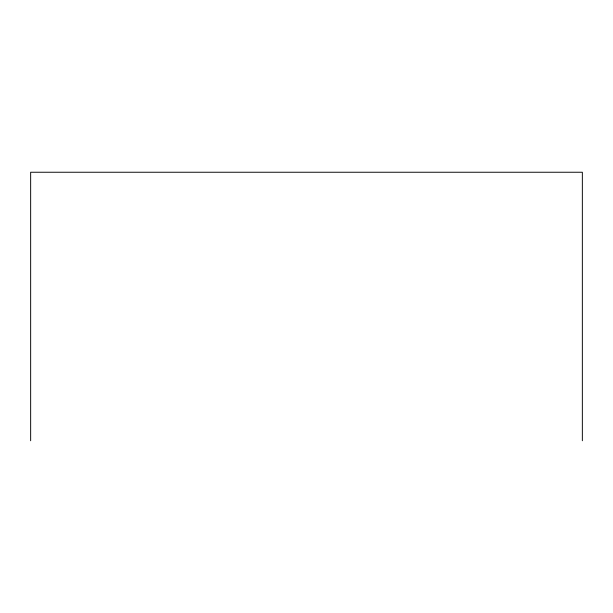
<?xml version="1.0" encoding="UTF-8"?>
<svg xmlns="http://www.w3.org/2000/svg" width="613" height="613" viewBox="0 0 613 613"><rect width="100%" height="100%" fill="white"/><g stroke="black" fill="none" stroke-linecap="round" stroke-linejoin="round"><path stroke-width="0.92" d="M582.35 440.755L582.35 172.245L30.65 172.245L30.65 440.755"/></g></svg>
